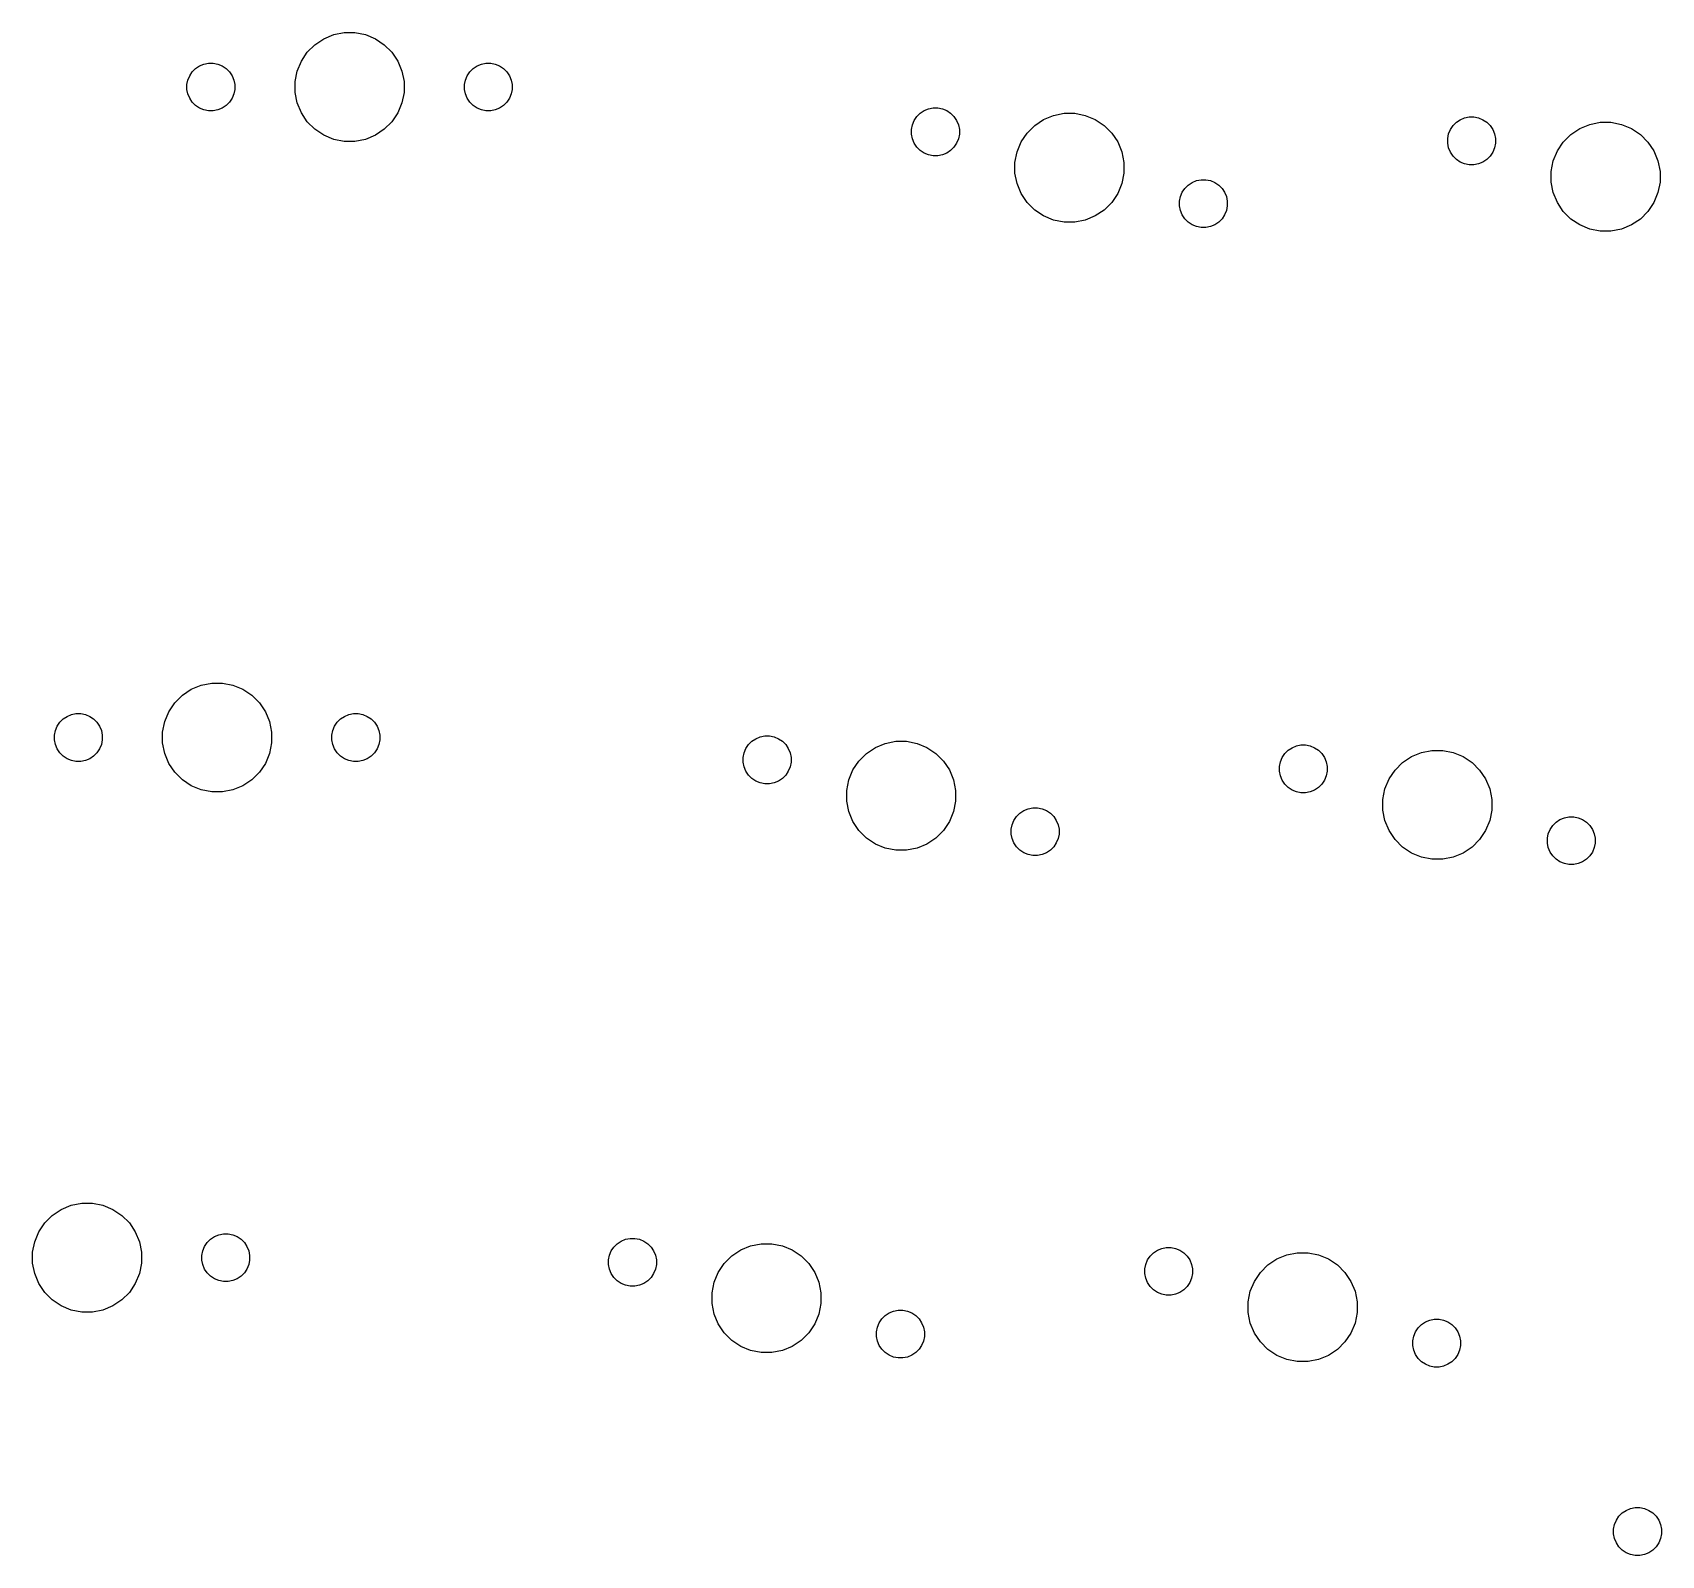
# Model space of a CAD drawing. Extents: x -662 to -203, y -195 to -58.
# Drawn here: x -487 to -427.3, y -118.1 to -62.3 of the extents above; entities that cross this region are included whole.
import ezdxf

# ---------------------------------------------------------------- set-up
doc = ezdxf.new("R2010")
doc.units = 0
doc.layers.add('BLACK', color=7, linetype='CONTINUOUS')

msp = doc.modelspace()

# ---------------------------------------------------------------- linework, layer by layer
at = {"layer": 'BLACK', "linetype": 'CONTINUOUS'}
for p, q in [((-476.632, -62.7767), (-476.305, -62.5585)), ((-476.305, -62.5585), (-475.943, -62.4082)), ((-475.943, -62.4082), (-475.557, -62.3316)), ((-475.557, -62.3316), (-475.165, -62.3316)), ((-475.165, -62.3316), (-474.779, -62.4082)), ((-474.779, -62.4082), (-474.417, -62.5585)), ((-474.417, -62.5585), (-474.09, -62.7767)), ((-477.128, -63.381), (-476.91, -63.0545)), ((-476.91, -63.0545), (-476.632, -62.7767)), ((-474.09, -62.7767), (-473.812, -63.0545)), ((-473.812, -63.0545), (-473.594, -63.381)), ((-481.216, -63.911), (-481.121, -63.7677)), ((-481.121, -63.7677), (-480.999, -63.6458)), ((-480.999, -63.6458), (-480.855, -63.5501)), ((-480.855, -63.5501), (-480.696, -63.4841)), ((-480.696, -63.4841), (-480.527, -63.4505)), ((-480.527, -63.4505), (-480.355, -63.4505)), ((-480.355, -63.4505), (-480.186, -63.4841)), ((-480.186, -63.4841), (-480.027, -63.5501)), ((-480.027, -63.5501), (-479.883, -63.6458)), ((-479.883, -63.6458), (-479.761, -63.7677)), ((-479.761, -63.7677), (-479.666, -63.911)), ((-477.355, -64.1291), (-477.278, -63.7439)), ((-477.278, -63.7439), (-477.128, -63.381)), ((-473.594, -63.381), (-473.444, -63.7439)), ((-473.444, -63.7439), (-473.367, -64.1291)), ((-471.056, -63.911), (-470.961, -63.7677)), ((-470.961, -63.7677), (-470.839, -63.6458)), ((-470.839, -63.6458), (-470.695, -63.5501)), ((-470.695, -63.5501), (-470.536, -63.4841)), ((-470.536, -63.4841), (-470.367, -63.4505)), ((-470.367, -63.4505), (-470.195, -63.4505)), ((-470.195, -63.4505), (-470.026, -63.4841)), ((-470.026, -63.4841), (-469.867, -63.5501)), ((-469.867, -63.5501), (-469.723, -63.6458)), ((-469.723, -63.6458), (-469.601, -63.7677)), ((-469.601, -63.7677), (-469.506, -63.911)), ((-481.316, -64.2393), (-481.282, -64.0703)), ((-481.316, -64.4117), (-481.316, -64.2393)), ((-481.282, -64.5807), (-481.316, -64.4117)), ((-481.282, -64.0703), (-481.216, -63.911)), ((-479.666, -63.911), (-479.6, -64.0703)), ((-479.6, -64.0703), (-479.566, -64.2393)), ((-479.566, -64.4117), (-479.6, -64.5807)), ((-479.566, -64.2393), (-479.566, -64.4117)), ((-477.355, -64.5219), (-477.355, -64.1291)), ((-473.367, -64.1291), (-473.367, -64.5219)), ((-471.156, -64.2393), (-471.122, -64.0703)), ((-471.156, -64.4117), (-471.156, -64.2393)), ((-471.122, -64.5807), (-471.156, -64.4117)), ((-471.122, -64.0703), (-471.056, -63.911)), ((-469.506, -63.911), (-469.44, -64.0703)), ((-469.44, -64.0703), (-469.406, -64.2393)), ((-469.406, -64.4117), (-469.44, -64.5807)), ((-469.406, -64.2393), (-469.406, -64.4117)), ((-481.216, -64.74), (-481.282, -64.5807)), ((-481.121, -64.8833), (-481.216, -64.74)), ((-480.999, -65.0052), (-481.121, -64.8833)), ((-480.855, -65.1009), (-480.999, -65.0052)), ((-479.883, -65.0052), (-480.027, -65.1009)), ((-479.761, -64.8833), (-479.883, -65.0052)), ((-479.666, -64.74), (-479.761, -64.8833)), ((-479.6, -64.5807), (-479.666, -64.74)), ((-477.278, -64.9071), (-477.355, -64.5219)), ((-477.128, -65.27), (-477.278, -64.9071)), ((-473.444, -64.9071), (-473.594, -65.27)), ((-473.367, -64.5219), (-473.444, -64.9071)), ((-471.056, -64.74), (-471.122, -64.5807)), ((-470.961, -64.8833), (-471.056, -64.74)), ((-470.839, -65.0052), (-470.961, -64.8833)), ((-470.695, -65.1009), (-470.839, -65.0052)), ((-469.723, -65.0052), (-469.867, -65.1009)), ((-469.601, -64.8833), (-469.723, -65.0052)), ((-469.506, -64.74), (-469.601, -64.8833)), ((-469.44, -64.5807), (-469.506, -64.74)), ((-480.696, -65.1669), (-480.855, -65.1009)), ((-480.527, -65.2005), (-480.696, -65.1669)), ((-480.355, -65.2005), (-480.527, -65.2005)), ((-480.186, -65.1669), (-480.355, -65.2005)), ((-480.027, -65.1009), (-480.186, -65.1669)), ((-476.91, -65.5965), (-477.128, -65.27)), ((-476.632, -65.8743), (-476.91, -65.5965)), ((-473.812, -65.5965), (-474.09, -65.8743)), ((-473.594, -65.27), (-473.812, -65.5965)), ((-470.536, -65.1669), (-470.695, -65.1009)), ((-470.367, -65.2005), (-470.536, -65.1669)), ((-470.195, -65.2005), (-470.367, -65.2005)), ((-470.026, -65.1669), (-470.195, -65.2005)), ((-469.867, -65.1009), (-470.026, -65.1669)), ((-454.751, -65.7118), (-454.685, -65.5526)), ((-454.685, -65.5526), (-454.589, -65.4092)), ((-454.589, -65.4092), (-454.467, -65.2874)), ((-454.467, -65.2874), (-454.324, -65.1916)), ((-454.324, -65.1916), (-454.165, -65.1256)), ((-454.165, -65.1256), (-453.996, -65.092)), ((-453.996, -65.092), (-453.823, -65.092)), ((-453.823, -65.092), (-453.654, -65.1256)), ((-453.654, -65.1256), (-453.495, -65.1916)), ((-453.495, -65.1916), (-453.352, -65.2874)), ((-453.352, -65.2874), (-453.23, -65.4092)), ((-453.23, -65.4092), (-453.134, -65.5526)), ((-453.134, -65.5526), (-453.068, -65.7118)), ((-450.273, -65.7331), (-449.947, -65.5148)), ((-449.947, -65.5148), (-449.584, -65.3645)), ((-449.584, -65.3645), (-449.199, -65.2879)), ((-449.199, -65.2879), (-448.806, -65.2879)), ((-448.806, -65.2879), (-448.421, -65.3645)), ((-448.421, -65.3645), (-448.058, -65.5148)), ((-448.058, -65.5148), (-447.731, -65.7331)), ((-434.834, -65.6176), (-434.69, -65.5219)), ((-434.69, -65.5219), (-434.531, -65.4559)), ((-434.531, -65.4559), (-434.362, -65.4223)), ((-434.362, -65.4223), (-434.19, -65.4223)), ((-434.19, -65.4223), (-434.021, -65.4559)), ((-434.021, -65.4559), (-433.861, -65.5219)), ((-433.861, -65.5219), (-433.718, -65.6176)), ((-476.305, -66.0925), (-476.632, -65.8743)), ((-475.943, -66.2428), (-476.305, -66.0925)), ((-474.417, -66.0925), (-474.779, -66.2428)), ((-474.09, -65.8743), (-474.417, -66.0925)), ((-454.784, -65.8808), (-454.751, -65.7118)), ((-454.784, -66.0532), (-454.784, -65.8808)), ((-454.751, -66.2222), (-454.784, -66.0532)), ((-453.068, -65.7118), (-453.034, -65.8808)), ((-453.034, -66.0532), (-453.068, -66.2222)), ((-453.034, -65.8808), (-453.034, -66.0532)), ((-450.769, -66.3374), (-450.551, -66.0108)), ((-450.551, -66.0108), (-450.273, -65.7331)), ((-447.731, -65.7331), (-447.454, -66.0108)), ((-447.454, -66.0108), (-447.235, -66.3374)), ((-435.151, -66.2111), (-435.117, -66.0421)), ((-435.117, -66.0421), (-435.051, -65.8828)), ((-435.051, -65.8828), (-434.956, -65.7395)), ((-434.956, -65.7395), (-434.834, -65.6176)), ((-433.718, -65.6176), (-433.596, -65.7395)), ((-433.596, -65.7395), (-433.5, -65.8828)), ((-433.5, -65.8828), (-433.434, -66.0421)), ((-433.434, -66.0421), (-433.401, -66.2111)), ((-430.918, -66.3411), (-430.64, -66.0633)), ((-430.64, -66.0633), (-430.313, -65.8451)), ((-430.313, -65.8451), (-429.951, -65.6948)), ((-429.951, -65.6948), (-429.565, -65.6182)), ((-429.565, -65.6182), (-429.173, -65.6182)), ((-429.173, -65.6182), (-428.787, -65.6948)), ((-428.787, -65.6948), (-428.424, -65.8451)), ((-428.424, -65.8451), (-428.098, -66.0633)), ((-428.098, -66.0633), (-427.82, -66.3411)), ((-475.557, -66.3194), (-475.943, -66.2428)), ((-475.165, -66.3194), (-475.557, -66.3194)), ((-474.779, -66.2428), (-475.165, -66.3194)), ((-454.685, -66.3815), (-454.751, -66.2222)), ((-454.589, -66.5248), (-454.685, -66.3815)), ((-454.467, -66.6467), (-454.589, -66.5248)), ((-454.324, -66.7424), (-454.467, -66.6467)), ((-454.165, -66.8084), (-454.324, -66.7424)), ((-453.495, -66.7424), (-453.654, -66.8084)), ((-453.352, -66.6467), (-453.495, -66.7424)), ((-453.23, -66.5248), (-453.352, -66.6467)), ((-453.134, -66.3815), (-453.23, -66.5248)), ((-453.068, -66.2222), (-453.134, -66.3815)), ((-450.996, -67.0854), (-450.92, -66.7002)), ((-450.92, -66.7002), (-450.769, -66.3374)), ((-447.235, -66.3374), (-447.085, -66.7002)), ((-447.085, -66.7002), (-447.009, -67.0854)), ((-435.151, -66.3835), (-435.151, -66.2111)), ((-435.117, -66.5525), (-435.151, -66.3835)), ((-435.051, -66.7118), (-435.117, -66.5525)), ((-434.956, -66.8551), (-435.051, -66.7118)), ((-433.5, -66.7118), (-433.596, -66.8551)), ((-433.434, -66.5525), (-433.5, -66.7118)), ((-433.401, -66.3835), (-433.434, -66.5525)), ((-433.401, -66.2111), (-433.401, -66.3835)), ((-431.286, -67.0305), (-431.136, -66.6676)), ((-431.136, -66.6676), (-430.918, -66.3411)), ((-427.82, -66.3411), (-427.602, -66.6676)), ((-427.602, -66.6676), (-427.452, -67.0305)), ((-453.996, -66.842), (-454.165, -66.8084)), ((-453.823, -66.842), (-453.996, -66.842)), ((-453.654, -66.8084), (-453.823, -66.842)), ((-450.996, -67.4782), (-450.996, -67.0854)), ((-447.009, -67.0854), (-447.009, -67.4782)), ((-434.834, -66.977), (-434.956, -66.8551)), ((-434.69, -67.0727), (-434.834, -66.977)), ((-434.531, -67.1387), (-434.69, -67.0727)), ((-434.362, -67.1723), (-434.531, -67.1387)), ((-434.19, -67.1723), (-434.362, -67.1723)), ((-434.021, -67.1387), (-434.19, -67.1723)), ((-433.861, -67.0727), (-434.021, -67.1387)), ((-433.718, -66.977), (-433.861, -67.0727)), ((-433.596, -66.8551), (-433.718, -66.977)), ((-431.363, -67.4157), (-431.286, -67.0305)), ((-427.452, -67.0305), (-427.375, -67.4157)), ((-450.92, -67.8634), (-450.996, -67.4782)), ((-450.769, -68.2263), (-450.92, -67.8634)), ((-447.085, -67.8634), (-447.235, -68.2263)), ((-447.009, -67.4782), (-447.085, -67.8634)), ((-444.775, -68.0388), (-444.653, -67.917)), ((-444.653, -67.917), (-444.51, -67.8212)), ((-444.51, -67.8212), (-444.351, -67.7552)), ((-444.351, -67.7552), (-444.182, -67.7216)), ((-444.182, -67.7216), (-444.009, -67.7216)), ((-444.009, -67.7216), (-443.84, -67.7552)), ((-443.84, -67.7552), (-443.681, -67.8212)), ((-443.681, -67.8212), (-443.538, -67.917)), ((-443.538, -67.917), (-443.416, -68.0388)), ((-431.363, -67.8085), (-431.363, -67.4157)), ((-431.286, -68.1937), (-431.363, -67.8085)), ((-427.375, -67.8085), (-427.452, -68.1937)), ((-427.375, -67.4157), (-427.375, -67.8085)), ((-450.551, -68.5529), (-450.769, -68.2263)), ((-450.273, -68.8306), (-450.551, -68.5529)), ((-447.454, -68.5529), (-447.731, -68.8306)), ((-447.235, -68.2263), (-447.454, -68.5529)), ((-444.971, -68.5104), (-444.937, -68.3414)), ((-444.971, -68.6828), (-444.971, -68.5104)), ((-444.937, -68.3414), (-444.871, -68.1822)), ((-444.871, -68.1822), (-444.775, -68.0388)), ((-443.416, -68.0388), (-443.32, -68.1822)), ((-443.32, -68.1822), (-443.254, -68.3414)), ((-443.254, -68.3414), (-443.221, -68.5104)), ((-443.221, -68.5104), (-443.221, -68.6828)), ((-431.136, -68.5566), (-431.286, -68.1937)), ((-430.918, -68.8831), (-431.136, -68.5566)), ((-427.602, -68.5566), (-427.82, -68.8831)), ((-427.452, -68.1937), (-427.602, -68.5566)), ((-449.947, -69.0488), (-450.273, -68.8306)), ((-449.584, -69.1991), (-449.947, -69.0488)), ((-448.058, -69.0488), (-448.421, -69.1991)), ((-447.731, -68.8306), (-448.058, -69.0488)), ((-444.937, -68.8519), (-444.971, -68.6828)), ((-444.871, -69.0111), (-444.937, -68.8519)), ((-444.775, -69.1544), (-444.871, -69.0111)), ((-444.653, -69.2763), (-444.775, -69.1544)), ((-443.416, -69.1544), (-443.538, -69.2763)), ((-443.32, -69.0111), (-443.416, -69.1544)), ((-443.254, -68.8519), (-443.32, -69.0111)), ((-443.221, -68.6828), (-443.254, -68.8519)), ((-430.64, -69.1609), (-430.918, -68.8831)), ((-430.313, -69.3791), (-430.64, -69.1609)), ((-428.098, -69.1609), (-428.424, -69.3791)), ((-427.82, -68.8831), (-428.098, -69.1609)), ((-449.199, -69.2757), (-449.584, -69.1991)), ((-448.806, -69.2757), (-449.199, -69.2757)), ((-448.421, -69.1991), (-448.806, -69.2757)), ((-444.51, -69.372), (-444.653, -69.2763)), ((-444.351, -69.438), (-444.51, -69.372)), ((-444.182, -69.4716), (-444.351, -69.438)), ((-444.009, -69.4716), (-444.182, -69.4716)), ((-443.84, -69.438), (-444.009, -69.4716)), ((-443.681, -69.372), (-443.84, -69.438)), ((-443.538, -69.2763), (-443.681, -69.372)), ((-429.951, -69.5294), (-430.313, -69.3791)), ((-429.565, -69.606), (-429.951, -69.5294)), ((-429.173, -69.606), (-429.565, -69.606)), ((-428.787, -69.5294), (-429.173, -69.606)), ((-428.424, -69.3791), (-428.787, -69.5294)), ((-481.483, -86.6019), (-481.157, -86.3837)), ((-481.157, -86.3837), (-480.794, -86.2334)), ((-480.794, -86.2334), (-480.409, -86.1568)), ((-480.409, -86.1568), (-480.016, -86.1568)), ((-480.016, -86.1568), (-479.631, -86.2334)), ((-479.631, -86.2334), (-479.268, -86.3837)), ((-479.268, -86.3837), (-478.941, -86.6019)), ((-481.979, -87.2062), (-481.761, -86.8797)), ((-481.761, -86.8797), (-481.483, -86.6019)), ((-478.941, -86.6019), (-478.664, -86.8797)), ((-478.664, -86.8797), (-478.445, -87.2062)), ((-486.068, -87.7362), (-485.972, -87.5929)), ((-485.972, -87.5929), (-485.85, -87.471)), ((-485.85, -87.471), (-485.707, -87.3753)), ((-485.707, -87.3753), (-485.548, -87.3093)), ((-485.548, -87.3093), (-485.379, -87.2757)), ((-485.379, -87.2757), (-485.206, -87.2757)), ((-485.206, -87.2757), (-485.037, -87.3093)), ((-485.037, -87.3093), (-484.878, -87.3753)), ((-484.878, -87.3753), (-484.735, -87.471)), ((-484.735, -87.471), (-484.613, -87.5929)), ((-484.613, -87.5929), (-484.517, -87.7362)), ((-482.206, -87.9543), (-482.13, -87.5691)), ((-482.13, -87.5691), (-481.979, -87.2062)), ((-478.445, -87.2062), (-478.295, -87.5691)), ((-478.295, -87.5691), (-478.219, -87.9543)), ((-475.908, -87.7362), (-475.812, -87.5929)), ((-475.812, -87.5929), (-475.69, -87.471)), ((-475.69, -87.471), (-475.547, -87.3753)), ((-475.547, -87.3753), (-475.388, -87.3093)), ((-475.388, -87.3093), (-475.219, -87.2757)), ((-475.219, -87.2757), (-475.046, -87.2757)), ((-475.046, -87.2757), (-474.877, -87.3093)), ((-474.877, -87.3093), (-474.718, -87.3753)), ((-474.718, -87.3753), (-474.575, -87.471)), ((-474.575, -87.471), (-474.453, -87.5929)), ((-474.453, -87.5929), (-474.357, -87.7362)), ((-486.167, -88.0645), (-486.134, -87.8955)), ((-486.167, -88.2369), (-486.167, -88.0645)), ((-486.134, -88.4059), (-486.167, -88.2369)), ((-486.134, -87.8955), (-486.068, -87.7362)), ((-484.517, -87.7362), (-484.451, -87.8955)), ((-484.451, -87.8955), (-484.417, -88.0645)), ((-484.417, -88.2369), (-484.451, -88.4059)), ((-484.417, -88.0645), (-484.417, -88.2369)), ((-482.206, -88.3471), (-482.206, -87.9543)), ((-478.219, -87.9543), (-478.219, -88.3471)), ((-476.007, -88.0645), (-475.974, -87.8955)), ((-476.007, -88.2369), (-476.007, -88.0645)), ((-475.974, -88.4059), (-476.007, -88.2369)), ((-475.974, -87.8955), (-475.908, -87.7362)), ((-474.357, -87.7362), (-474.291, -87.8955)), ((-474.291, -87.8955), (-474.257, -88.0645)), ((-474.257, -88.2369), (-474.291, -88.4059)), ((-474.257, -88.0645), (-474.257, -88.2369)), ((-460.63, -88.2885), (-460.487, -88.1927)), ((-460.487, -88.1927), (-460.328, -88.1268)), ((-460.328, -88.1268), (-460.159, -88.0931)), ((-460.159, -88.0931), (-459.986, -88.0931)), ((-459.986, -88.0931), (-459.817, -88.1268)), ((-459.817, -88.1268), (-459.658, -88.1927)), ((-459.658, -88.1927), (-459.515, -88.2885)), ((-486.068, -88.5652), (-486.134, -88.4059)), ((-485.972, -88.7085), (-486.068, -88.5652)), ((-485.85, -88.8304), (-485.972, -88.7085)), ((-485.707, -88.9261), (-485.85, -88.8304)), ((-484.735, -88.8304), (-484.878, -88.9261)), ((-484.613, -88.7085), (-484.735, -88.8304)), ((-484.517, -88.5652), (-484.613, -88.7085)), ((-484.451, -88.4059), (-484.517, -88.5652)), ((-482.13, -88.7323), (-482.206, -88.3471)), ((-481.979, -89.0952), (-482.13, -88.7323)), ((-478.295, -88.7323), (-478.445, -89.0952)), ((-478.219, -88.3471), (-478.295, -88.7323)), ((-475.908, -88.5652), (-475.974, -88.4059)), ((-475.812, -88.7085), (-475.908, -88.5652)), ((-475.69, -88.8304), (-475.812, -88.7085)), ((-475.547, -88.9261), (-475.69, -88.8304)), ((-474.575, -88.8304), (-474.718, -88.9261)), ((-474.453, -88.7085), (-474.575, -88.8304)), ((-474.357, -88.5652), (-474.453, -88.7085)), ((-474.291, -88.4059), (-474.357, -88.5652)), ((-460.947, -88.8819), (-460.914, -88.7129)), ((-460.914, -88.7129), (-460.848, -88.5537)), ((-460.848, -88.5537), (-460.752, -88.4103)), ((-460.752, -88.4103), (-460.63, -88.2885)), ((-459.515, -88.2885), (-459.393, -88.4103)), ((-459.393, -88.4103), (-459.297, -88.5537)), ((-459.297, -88.5537), (-459.231, -88.7129)), ((-459.231, -88.7129), (-459.197, -88.8819)), ((-456.714, -89.0119), (-456.437, -88.7342)), ((-456.437, -88.7342), (-456.11, -88.516)), ((-456.11, -88.516), (-455.747, -88.3657)), ((-455.747, -88.3657), (-455.362, -88.289)), ((-455.362, -88.289), (-454.969, -88.289)), ((-454.969, -88.289), (-454.584, -88.3657)), ((-454.584, -88.3657), (-454.221, -88.516)), ((-454.221, -88.516), (-453.895, -88.7342)), ((-453.895, -88.7342), (-453.617, -89.0119)), ((-441.214, -88.8839), (-441.119, -88.7406)), ((-441.119, -88.7406), (-440.997, -88.6188)), ((-440.997, -88.6188), (-440.853, -88.523)), ((-440.853, -88.523), (-440.694, -88.457)), ((-440.694, -88.457), (-440.525, -88.4234)), ((-440.525, -88.4234), (-440.353, -88.4234)), ((-440.353, -88.4234), (-440.184, -88.457)), ((-440.184, -88.457), (-440.025, -88.523)), ((-440.025, -88.523), (-439.881, -88.6188)), ((-439.881, -88.6188), (-439.759, -88.7406)), ((-439.759, -88.7406), (-439.664, -88.8839)), ((-436.803, -89.0644), (-436.477, -88.8462)), ((-436.477, -88.8462), (-436.114, -88.6959)), ((-436.114, -88.6959), (-435.728, -88.6193)), ((-435.728, -88.6193), (-435.336, -88.6193)), ((-435.336, -88.6193), (-434.95, -88.6959)), ((-434.95, -88.6959), (-434.588, -88.8462)), ((-434.588, -88.8462), (-434.261, -89.0644)), ((-485.548, -88.9921), (-485.707, -88.9261)), ((-485.379, -89.0257), (-485.548, -88.9921)), ((-485.206, -89.0257), (-485.379, -89.0257)), ((-485.037, -88.9921), (-485.206, -89.0257)), ((-484.878, -88.9261), (-485.037, -88.9921)), ((-481.761, -89.4217), (-481.979, -89.0952)), ((-481.483, -89.6995), (-481.761, -89.4217)), ((-478.664, -89.4217), (-478.941, -89.6995)), ((-478.445, -89.0952), (-478.664, -89.4217)), ((-475.388, -88.9921), (-475.547, -88.9261)), ((-475.219, -89.0257), (-475.388, -88.9921)), ((-475.046, -89.0257), (-475.219, -89.0257)), ((-474.877, -88.9921), (-475.046, -89.0257)), ((-474.718, -88.9261), (-474.877, -88.9921)), ((-460.947, -89.0543), (-460.947, -88.8819)), ((-460.914, -89.2234), (-460.947, -89.0543)), ((-460.848, -89.3826), (-460.914, -89.2234)), ((-460.752, -89.5259), (-460.848, -89.3826)), ((-459.297, -89.3826), (-459.393, -89.5259)), ((-459.231, -89.2234), (-459.297, -89.3826)), ((-459.197, -89.0543), (-459.231, -89.2234)), ((-459.197, -88.8819), (-459.197, -89.0543)), ((-457.083, -89.7013), (-456.933, -89.3385)), ((-456.933, -89.3385), (-456.714, -89.0119)), ((-453.617, -89.0119), (-453.399, -89.3385)), ((-453.399, -89.3385), (-453.248, -89.7013)), ((-441.314, -89.2122), (-441.28, -89.0432)), ((-441.314, -89.3846), (-441.314, -89.2122)), ((-441.28, -89.5536), (-441.314, -89.3846)), ((-441.28, -89.0432), (-441.214, -88.8839)), ((-439.664, -88.8839), (-439.598, -89.0432)), ((-439.598, -89.0432), (-439.564, -89.2122)), ((-439.564, -89.3846), (-439.598, -89.5536)), ((-439.564, -89.2122), (-439.564, -89.3846)), ((-437.299, -89.6687), (-437.081, -89.3422)), ((-437.081, -89.3422), (-436.803, -89.0644)), ((-434.261, -89.0644), (-433.983, -89.3422)), ((-433.983, -89.3422), (-433.765, -89.6687)), ((-481.157, -89.9177), (-481.483, -89.6995)), ((-480.794, -90.068), (-481.157, -89.9177)), ((-479.268, -89.9177), (-479.631, -90.068)), ((-478.941, -89.6995), (-479.268, -89.9177)), ((-460.63, -89.6478), (-460.752, -89.5259)), ((-460.487, -89.7435), (-460.63, -89.6478)), ((-460.328, -89.8095), (-460.487, -89.7435)), ((-460.159, -89.8431), (-460.328, -89.8095)), ((-459.986, -89.8431), (-460.159, -89.8431)), ((-459.817, -89.8095), (-459.986, -89.8431)), ((-459.658, -89.7435), (-459.817, -89.8095)), ((-459.515, -89.6478), (-459.658, -89.7435)), ((-459.393, -89.5259), (-459.515, -89.6478)), ((-457.159, -90.0865), (-457.083, -89.7013)), ((-453.248, -89.7013), (-453.172, -90.0865)), ((-441.214, -89.7129), (-441.28, -89.5536)), ((-441.119, -89.8562), (-441.214, -89.7129)), ((-440.997, -89.9781), (-441.119, -89.8562)), ((-440.853, -90.0738), (-440.997, -89.9781)), ((-439.881, -89.9781), (-440.025, -90.0738)), ((-439.759, -89.8562), (-439.881, -89.9781)), ((-439.664, -89.7129), (-439.759, -89.8562)), ((-439.598, -89.5536), (-439.664, -89.7129)), ((-437.526, -90.4168), (-437.449, -90.0316)), ((-437.449, -90.0316), (-437.299, -89.6687)), ((-433.765, -89.6687), (-433.615, -90.0316)), ((-433.615, -90.0316), (-433.538, -90.4168)), ((-480.409, -90.1446), (-480.794, -90.068)), ((-480.016, -90.1446), (-480.409, -90.1446)), ((-479.631, -90.068), (-480.016, -90.1446)), ((-457.159, -90.4793), (-457.159, -90.0865)), ((-457.083, -90.8645), (-457.159, -90.4793)), ((-453.172, -90.4793), (-453.248, -90.8645)), ((-453.172, -90.0865), (-453.172, -90.4793)), ((-440.694, -90.1398), (-440.853, -90.0738)), ((-440.525, -90.1734), (-440.694, -90.1398)), ((-440.353, -90.1734), (-440.525, -90.1734)), ((-440.184, -90.1398), (-440.353, -90.1734)), ((-440.025, -90.0738), (-440.184, -90.1398)), ((-437.526, -90.8096), (-437.526, -90.4168)), ((-433.538, -90.4168), (-433.538, -90.8096)), ((-456.933, -91.2274), (-457.083, -90.8645)), ((-456.714, -91.554), (-456.933, -91.2274)), ((-453.399, -91.2274), (-453.617, -91.554)), ((-453.248, -90.8645), (-453.399, -91.2274)), ((-451.1, -91.3425), (-451.034, -91.1833)), ((-451.034, -91.1833), (-450.938, -91.04)), ((-450.938, -91.04), (-450.816, -90.9181)), ((-450.816, -90.9181), (-450.673, -90.8223)), ((-450.673, -90.8223), (-450.514, -90.7564)), ((-450.514, -90.7564), (-450.345, -90.7227)), ((-450.345, -90.7227), (-450.173, -90.7227)), ((-450.173, -90.7227), (-450.003, -90.7564)), ((-450.003, -90.7564), (-449.844, -90.8223)), ((-449.844, -90.8223), (-449.701, -90.9181)), ((-449.701, -90.9181), (-449.579, -91.04)), ((-449.579, -91.04), (-449.483, -91.1833)), ((-449.483, -91.1833), (-449.417, -91.3425)), ((-437.449, -91.1948), (-437.526, -90.8096)), ((-437.299, -91.5577), (-437.449, -91.1948)), ((-433.615, -91.1948), (-433.765, -91.5577)), ((-433.538, -90.8096), (-433.615, -91.1948)), ((-431.305, -91.3702), (-431.183, -91.2484)), ((-431.183, -91.2484), (-431.04, -91.1526)), ((-431.04, -91.1526), (-430.88, -91.0866)), ((-430.88, -91.0866), (-430.711, -91.053)), ((-430.711, -91.053), (-430.539, -91.053)), ((-430.539, -91.053), (-430.37, -91.0866)), ((-430.37, -91.0866), (-430.211, -91.1526)), ((-430.211, -91.1526), (-430.067, -91.2484)), ((-430.067, -91.2484), (-429.946, -91.3702)), ((-456.437, -91.8317), (-456.714, -91.554)), ((-456.11, -92.0499), (-456.437, -91.8317)), ((-453.895, -91.8317), (-454.221, -92.0499)), ((-453.617, -91.554), (-453.895, -91.8317)), ((-451.134, -91.5116), (-451.1, -91.3425)), ((-451.134, -91.6839), (-451.134, -91.5116)), ((-451.1, -91.853), (-451.134, -91.6839)), ((-449.417, -91.3425), (-449.384, -91.5116)), ((-449.384, -91.6839), (-449.417, -91.853)), ((-449.384, -91.5116), (-449.384, -91.6839)), ((-437.081, -91.8842), (-437.299, -91.5577)), ((-433.765, -91.5577), (-433.983, -91.8842)), ((-431.5, -91.8418), (-431.467, -91.6728)), ((-431.5, -92.0142), (-431.5, -91.8418)), ((-431.467, -91.6728), (-431.401, -91.5135)), ((-431.401, -91.5135), (-431.305, -91.3702)), ((-429.946, -91.3702), (-429.85, -91.5135)), ((-429.85, -91.5135), (-429.784, -91.6728)), ((-429.784, -91.6728), (-429.75, -91.8418)), ((-429.75, -91.8418), (-429.75, -92.0142)), ((-455.747, -92.2002), (-456.11, -92.0499)), ((-455.362, -92.2768), (-455.747, -92.2002)), ((-454.969, -92.2768), (-455.362, -92.2768)), ((-454.584, -92.2002), (-454.969, -92.2768)), ((-454.221, -92.0499), (-454.584, -92.2002)), ((-451.034, -92.0122), (-451.1, -91.853)), ((-450.938, -92.1555), (-451.034, -92.0122)), ((-450.816, -92.2774), (-450.938, -92.1555)), ((-450.673, -92.3731), (-450.816, -92.2774)), ((-450.514, -92.4391), (-450.673, -92.3731)), ((-450.345, -92.4727), (-450.514, -92.4391)), ((-450.003, -92.4391), (-450.173, -92.4727)), ((-449.844, -92.3731), (-450.003, -92.4391)), ((-449.701, -92.2774), (-449.844, -92.3731)), ((-449.579, -92.1555), (-449.701, -92.2774)), ((-449.483, -92.0122), (-449.579, -92.1555)), ((-449.417, -91.853), (-449.483, -92.0122)), ((-436.803, -92.162), (-437.081, -91.8842)), ((-436.477, -92.3802), (-436.803, -92.162)), ((-436.114, -92.5305), (-436.477, -92.3802)), ((-434.588, -92.3802), (-434.95, -92.5305)), ((-434.261, -92.162), (-434.588, -92.3802)), ((-433.983, -91.8842), (-434.261, -92.162)), ((-431.467, -92.1832), (-431.5, -92.0142)), ((-431.401, -92.3425), (-431.467, -92.1832)), ((-431.305, -92.4858), (-431.401, -92.3425)), ((-429.85, -92.3425), (-429.946, -92.4858)), ((-429.784, -92.1832), (-429.85, -92.3425)), ((-429.75, -92.0142), (-429.784, -92.1832)), ((-450.173, -92.4727), (-450.345, -92.4727)), ((-435.728, -92.6071), (-436.114, -92.5305)), ((-435.336, -92.6071), (-435.728, -92.6071)), ((-434.95, -92.5305), (-435.336, -92.6071)), ((-431.183, -92.6077), (-431.305, -92.4858)), ((-431.04, -92.7034), (-431.183, -92.6077)), ((-430.88, -92.7694), (-431.04, -92.7034)), ((-430.711, -92.803), (-430.88, -92.7694)), ((-430.539, -92.803), (-430.711, -92.803)), ((-430.37, -92.7694), (-430.539, -92.803)), ((-430.211, -92.7034), (-430.37, -92.7694)), ((-430.067, -92.6077), (-430.211, -92.7034)), ((-429.946, -92.4858), (-430.067, -92.6077)), ((-486.246, -105.652), (-485.919, -105.434)), ((-485.919, -105.434), (-485.556, -105.283)), ((-485.556, -105.283), (-485.171, -105.207)), ((-485.171, -105.207), (-484.779, -105.207)), ((-484.779, -105.207), (-484.393, -105.283)), ((-484.393, -105.283), (-484.03, -105.434)), ((-484.03, -105.434), (-483.704, -105.652)), ((-486.742, -106.256), (-486.524, -105.93)), ((-486.524, -105.93), (-486.246, -105.652)), ((-483.704, -105.652), (-483.426, -105.93)), ((-483.426, -105.93), (-483.208, -106.256)), ((-486.969, -107.004), (-486.892, -106.619)), ((-486.892, -106.619), (-486.742, -106.256)), ((-483.208, -106.256), (-483.058, -106.619)), ((-483.058, -106.619), (-482.981, -107.004)), ((-480.67, -106.786), (-480.575, -106.643)), ((-480.575, -106.643), (-480.453, -106.521)), ((-480.453, -106.521), (-480.309, -106.425)), ((-480.309, -106.425), (-480.15, -106.359)), ((-480.15, -106.359), (-479.981, -106.326)), ((-479.981, -106.326), (-479.809, -106.326)), ((-479.809, -106.326), (-479.64, -106.359)), ((-479.64, -106.359), (-479.48, -106.425)), ((-479.48, -106.425), (-479.337, -106.521)), ((-479.337, -106.521), (-479.215, -106.643)), ((-479.215, -106.643), (-479.119, -106.786)), ((-465.683, -106.811), (-465.561, -106.689)), ((-465.561, -106.689), (-465.417, -106.594)), ((-465.417, -106.594), (-465.258, -106.528)), ((-465.258, -106.528), (-465.089, -106.494)), ((-465.089, -106.494), (-464.917, -106.494)), ((-464.917, -106.494), (-464.748, -106.528)), ((-464.748, -106.528), (-464.589, -106.594)), ((-464.589, -106.594), (-464.445, -106.689)), ((-464.445, -106.689), (-464.323, -106.811)), ((-460.678, -106.767), (-460.292, -106.69)), ((-460.292, -106.69), (-459.9, -106.69)), ((-459.9, -106.69), (-459.514, -106.767)), ((-486.969, -107.397), (-486.969, -107.004)), ((-482.981, -107.004), (-482.981, -107.397)), ((-480.77, -107.115), (-480.736, -106.945)), ((-480.77, -107.287), (-480.77, -107.115)), ((-480.736, -107.456), (-480.77, -107.287)), ((-480.736, -106.945), (-480.67, -106.786)), ((-479.119, -106.786), (-479.054, -106.945)), ((-479.054, -106.945), (-479.02, -107.115)), ((-479.02, -107.287), (-479.054, -107.456)), ((-479.02, -107.115), (-479.02, -107.287)), ((-465.878, -107.283), (-465.844, -107.114)), ((-465.878, -107.455), (-465.878, -107.283)), ((-465.844, -107.114), (-465.778, -106.955)), ((-465.778, -106.955), (-465.683, -106.811)), ((-464.323, -106.811), (-464.228, -106.955)), ((-464.228, -106.955), (-464.162, -107.114)), ((-464.162, -107.114), (-464.128, -107.283)), ((-464.128, -107.283), (-464.128, -107.455)), ((-461.645, -107.413), (-461.367, -107.135)), ((-461.367, -107.135), (-461.041, -106.917)), ((-461.041, -106.917), (-460.678, -106.767)), ((-459.514, -106.767), (-459.152, -106.917)), ((-459.152, -106.917), (-458.825, -107.135)), ((-458.825, -107.135), (-458.547, -107.413)), ((-446.211, -107.444), (-446.145, -107.285)), ((-446.145, -107.285), (-446.049, -107.142)), ((-446.049, -107.142), (-445.927, -107.02)), ((-445.927, -107.02), (-445.784, -106.924)), ((-445.784, -106.924), (-445.625, -106.858)), ((-445.625, -106.858), (-445.456, -106.824)), ((-445.456, -106.824), (-445.283, -106.824)), ((-445.283, -106.824), (-445.114, -106.858)), ((-445.114, -106.858), (-444.955, -106.924)), ((-444.955, -106.924), (-444.812, -107.02)), ((-444.812, -107.02), (-444.69, -107.142)), ((-444.69, -107.142), (-444.594, -107.285)), ((-444.594, -107.285), (-444.528, -107.444)), ((-441.734, -107.465), (-441.407, -107.247)), ((-441.407, -107.247), (-441.044, -107.097)), ((-441.044, -107.097), (-440.659, -107.02)), ((-440.659, -107.02), (-440.266, -107.02)), ((-440.266, -107.02), (-439.881, -107.097)), ((-439.881, -107.097), (-439.518, -107.247)), ((-439.518, -107.247), (-439.192, -107.465)), ((-486.892, -107.782), (-486.969, -107.397)), ((-486.742, -108.145), (-486.892, -107.782)), ((-483.058, -107.782), (-483.208, -108.145)), ((-482.981, -107.397), (-483.058, -107.782)), ((-480.67, -107.615), (-480.736, -107.456)), ((-480.575, -107.758), (-480.67, -107.615)), ((-480.453, -107.88), (-480.575, -107.758)), ((-480.309, -107.976), (-480.453, -107.88)), ((-479.337, -107.88), (-479.48, -107.976)), ((-479.215, -107.758), (-479.337, -107.88)), ((-479.119, -107.615), (-479.215, -107.758)), ((-479.054, -107.456), (-479.119, -107.615)), ((-465.844, -107.624), (-465.878, -107.455)), ((-465.778, -107.783), (-465.844, -107.624)), ((-465.683, -107.927), (-465.778, -107.783)), ((-465.561, -108.049), (-465.683, -107.927)), ((-464.323, -107.927), (-464.445, -108.049)), ((-464.228, -107.783), (-464.323, -107.927)), ((-464.162, -107.624), (-464.228, -107.783)), ((-464.128, -107.455), (-464.162, -107.624)), ((-462.013, -108.102), (-461.863, -107.739)), ((-461.863, -107.739), (-461.645, -107.413)), ((-458.547, -107.413), (-458.329, -107.739)), ((-458.329, -107.739), (-458.179, -108.102)), ((-446.244, -107.613), (-446.211, -107.444)), ((-446.244, -107.785), (-446.244, -107.613)), ((-446.211, -107.955), (-446.244, -107.785)), ((-444.528, -107.444), (-444.494, -107.613)), ((-444.494, -107.785), (-444.528, -107.955)), ((-444.494, -107.613), (-444.494, -107.785)), ((-442.23, -108.07), (-442.011, -107.743)), ((-442.011, -107.743), (-441.734, -107.465)), ((-439.192, -107.465), (-438.914, -107.743)), ((-438.914, -107.743), (-438.696, -108.07)), ((-486.524, -108.472), (-486.742, -108.145)), ((-486.246, -108.749), (-486.524, -108.472)), ((-483.426, -108.472), (-483.704, -108.749)), ((-483.208, -108.145), (-483.426, -108.472)), ((-480.15, -108.042), (-480.309, -107.976)), ((-479.981, -108.076), (-480.15, -108.042)), ((-479.809, -108.076), (-479.981, -108.076)), ((-479.64, -108.042), (-479.809, -108.076)), ((-479.48, -107.976), (-479.64, -108.042)), ((-465.417, -108.144), (-465.561, -108.049)), ((-465.258, -108.21), (-465.417, -108.144)), ((-465.089, -108.244), (-465.258, -108.21)), ((-464.917, -108.244), (-465.089, -108.244)), ((-464.748, -108.21), (-464.917, -108.244)), ((-464.589, -108.144), (-464.748, -108.21)), ((-464.445, -108.049), (-464.589, -108.144)), ((-462.09, -108.487), (-462.013, -108.102)), ((-462.09, -108.88), (-462.09, -108.487)), ((-458.179, -108.102), (-458.102, -108.487)), ((-458.102, -108.487), (-458.102, -108.88)), ((-446.145, -108.114), (-446.211, -107.955)), ((-446.049, -108.257), (-446.145, -108.114)), ((-445.927, -108.379), (-446.049, -108.257)), ((-445.784, -108.475), (-445.927, -108.379)), ((-445.625, -108.541), (-445.784, -108.475)), ((-445.456, -108.574), (-445.625, -108.541)), ((-445.114, -108.541), (-445.283, -108.574)), ((-444.955, -108.475), (-445.114, -108.541)), ((-444.812, -108.379), (-444.955, -108.475)), ((-444.69, -108.257), (-444.812, -108.379)), ((-444.594, -108.114), (-444.69, -108.257)), ((-444.528, -107.955), (-444.594, -108.114)), ((-442.456, -108.818), (-442.38, -108.432)), ((-442.38, -108.432), (-442.23, -108.07)), ((-438.696, -108.07), (-438.545, -108.432)), ((-438.545, -108.432), (-438.469, -108.818)), ((-485.919, -108.968), (-486.246, -108.749)), ((-485.556, -109.118), (-485.919, -108.968)), ((-485.171, -109.195), (-485.556, -109.118)), ((-484.393, -109.118), (-484.779, -109.195)), ((-484.03, -108.968), (-484.393, -109.118)), ((-483.704, -108.749), (-484.03, -108.968)), ((-462.013, -109.265), (-462.09, -108.88)), ((-458.102, -108.88), (-458.179, -109.265)), ((-455.444, -109.157), (-455.275, -109.124)), ((-455.275, -109.124), (-455.103, -109.124)), ((-455.103, -109.124), (-454.934, -109.157)), ((-445.283, -108.574), (-445.456, -108.574)), ((-442.456, -109.21), (-442.456, -108.818)), ((-438.469, -108.818), (-438.469, -109.21)), ((-484.779, -109.195), (-485.171, -109.195)), ((-461.863, -109.628), (-462.013, -109.265)), ((-461.645, -109.955), (-461.863, -109.628)), ((-458.329, -109.628), (-458.547, -109.955)), ((-458.179, -109.265), (-458.329, -109.628)), ((-456.064, -109.912), (-456.031, -109.743)), ((-456.031, -109.743), (-455.965, -109.584)), ((-455.965, -109.584), (-455.869, -109.441)), ((-455.869, -109.441), (-455.747, -109.319)), ((-455.747, -109.319), (-455.604, -109.223)), ((-455.604, -109.223), (-455.444, -109.157)), ((-454.934, -109.157), (-454.775, -109.223)), ((-454.775, -109.223), (-454.631, -109.319)), ((-454.631, -109.319), (-454.51, -109.441)), ((-454.51, -109.441), (-454.414, -109.584)), ((-454.414, -109.584), (-454.348, -109.743)), ((-454.348, -109.743), (-454.314, -109.912)), ((-442.38, -109.596), (-442.456, -109.21)), ((-442.23, -109.959), (-442.38, -109.596)), ((-438.545, -109.596), (-438.696, -109.959)), ((-438.469, -109.21), (-438.545, -109.596)), ((-436.235, -109.771), (-436.113, -109.649)), ((-436.113, -109.649), (-435.97, -109.553)), ((-435.97, -109.553), (-435.811, -109.488)), ((-435.811, -109.488), (-435.642, -109.454)), ((-435.642, -109.454), (-435.469, -109.454)), ((-435.469, -109.454), (-435.3, -109.488)), ((-435.3, -109.488), (-435.141, -109.553)), ((-435.141, -109.553), (-434.998, -109.649)), ((-434.998, -109.649), (-434.876, -109.771)), ((-461.367, -110.233), (-461.645, -109.955)), ((-461.041, -110.451), (-461.367, -110.233)), ((-458.825, -110.233), (-459.152, -110.451)), ((-458.547, -109.955), (-458.825, -110.233)), ((-456.064, -110.085), (-456.064, -109.912)), ((-456.031, -110.254), (-456.064, -110.085)), ((-455.965, -110.413), (-456.031, -110.254)), ((-454.348, -110.254), (-454.414, -110.413)), ((-454.314, -110.085), (-454.348, -110.254)), ((-454.314, -109.912), (-454.314, -110.085)), ((-442.011, -110.285), (-442.23, -109.959)), ((-441.734, -110.563), (-442.011, -110.285)), ((-438.914, -110.285), (-439.192, -110.563)), ((-438.696, -109.959), (-438.914, -110.285)), ((-436.431, -110.243), (-436.397, -110.074)), ((-436.431, -110.415), (-436.431, -110.243)), ((-436.397, -110.074), (-436.331, -109.914)), ((-436.331, -109.914), (-436.235, -109.771)), ((-434.876, -109.771), (-434.78, -109.914)), ((-434.78, -109.914), (-434.714, -110.074)), ((-434.714, -110.074), (-434.681, -110.243)), ((-434.681, -110.243), (-434.681, -110.415)), ((-460.678, -110.601), (-461.041, -110.451)), ((-460.292, -110.678), (-460.678, -110.601)), ((-459.9, -110.678), (-460.292, -110.678)), ((-459.514, -110.601), (-459.9, -110.678)), ((-459.152, -110.451), (-459.514, -110.601)), ((-455.869, -110.556), (-455.965, -110.413)), ((-455.747, -110.678), (-455.869, -110.556)), ((-455.604, -110.774), (-455.747, -110.678)), ((-455.444, -110.84), (-455.604, -110.774)), ((-455.275, -110.874), (-455.444, -110.84)), ((-455.103, -110.874), (-455.275, -110.874)), ((-454.934, -110.84), (-455.103, -110.874)), ((-454.775, -110.774), (-454.934, -110.84)), ((-454.631, -110.678), (-454.775, -110.774)), ((-454.51, -110.556), (-454.631, -110.678)), ((-454.414, -110.413), (-454.51, -110.556)), ((-441.407, -110.781), (-441.734, -110.563)), ((-441.044, -110.931), (-441.407, -110.781)), ((-440.659, -111.008), (-441.044, -110.931)), ((-439.881, -110.931), (-440.266, -111.008)), ((-439.518, -110.781), (-439.881, -110.931)), ((-439.192, -110.563), (-439.518, -110.781)), ((-436.397, -110.584), (-436.431, -110.415)), ((-436.331, -110.743), (-436.397, -110.584)), ((-436.235, -110.887), (-436.331, -110.743)), ((-436.113, -111.009), (-436.235, -110.887)), ((-434.876, -110.887), (-434.998, -111.009)), ((-434.78, -110.743), (-434.876, -110.887)), ((-434.714, -110.584), (-434.78, -110.743)), ((-434.681, -110.415), (-434.714, -110.584)), ((-440.266, -111.008), (-440.659, -111.008)), ((-435.97, -111.104), (-436.113, -111.009)), ((-435.811, -111.17), (-435.97, -111.104)), ((-435.642, -111.204), (-435.811, -111.17)), ((-435.469, -111.204), (-435.642, -111.204)), ((-435.3, -111.17), (-435.469, -111.204)), ((-435.141, -111.104), (-435.3, -111.17)), ((-434.998, -111.009), (-435.141, -111.104)), ((-429.043, -116.975), (-428.977, -116.816)), ((-428.977, -116.816), (-428.881, -116.672)), ((-428.881, -116.672), (-428.759, -116.55)), ((-428.759, -116.55), (-428.616, -116.455)), ((-428.616, -116.455), (-428.456, -116.389)), ((-428.456, -116.389), (-428.287, -116.355)), ((-428.287, -116.355), (-428.115, -116.355)), ((-428.115, -116.355), (-427.946, -116.389)), ((-427.946, -116.389), (-427.787, -116.455)), ((-427.787, -116.455), (-427.643, -116.55)), ((-427.643, -116.55), (-427.522, -116.672)), ((-427.522, -116.672), (-427.426, -116.816)), ((-427.426, -116.816), (-427.36, -116.975)), ((-429.076, -117.144), (-429.043, -116.975)), ((-429.076, -117.316), (-429.076, -117.144)), ((-429.043, -117.485), (-429.076, -117.316)), ((-428.977, -117.644), (-429.043, -117.485)), ((-427.36, -117.485), (-427.426, -117.644)), ((-427.36, -116.975), (-427.326, -117.144)), ((-427.326, -117.316), (-427.36, -117.485)), ((-427.326, -117.144), (-427.326, -117.316)), ((-428.881, -117.788), (-428.977, -117.644)), ((-428.759, -117.91), (-428.881, -117.788)), ((-428.616, -118.005), (-428.759, -117.91)), ((-428.456, -118.071), (-428.616, -118.005)), ((-428.287, -118.105), (-428.456, -118.071)), ((-427.946, -118.071), (-428.115, -118.105)), ((-427.787, -118.005), (-427.946, -118.071)), ((-427.643, -117.91), (-427.787, -118.005)), ((-427.522, -117.788), (-427.643, -117.91)), ((-427.426, -117.644), (-427.522, -117.788)), ((-428.115, -118.105), (-428.287, -118.105))]:
    msp.add_line(p, q, dxfattribs=at)

doc.saveas('drawing.dxf')
